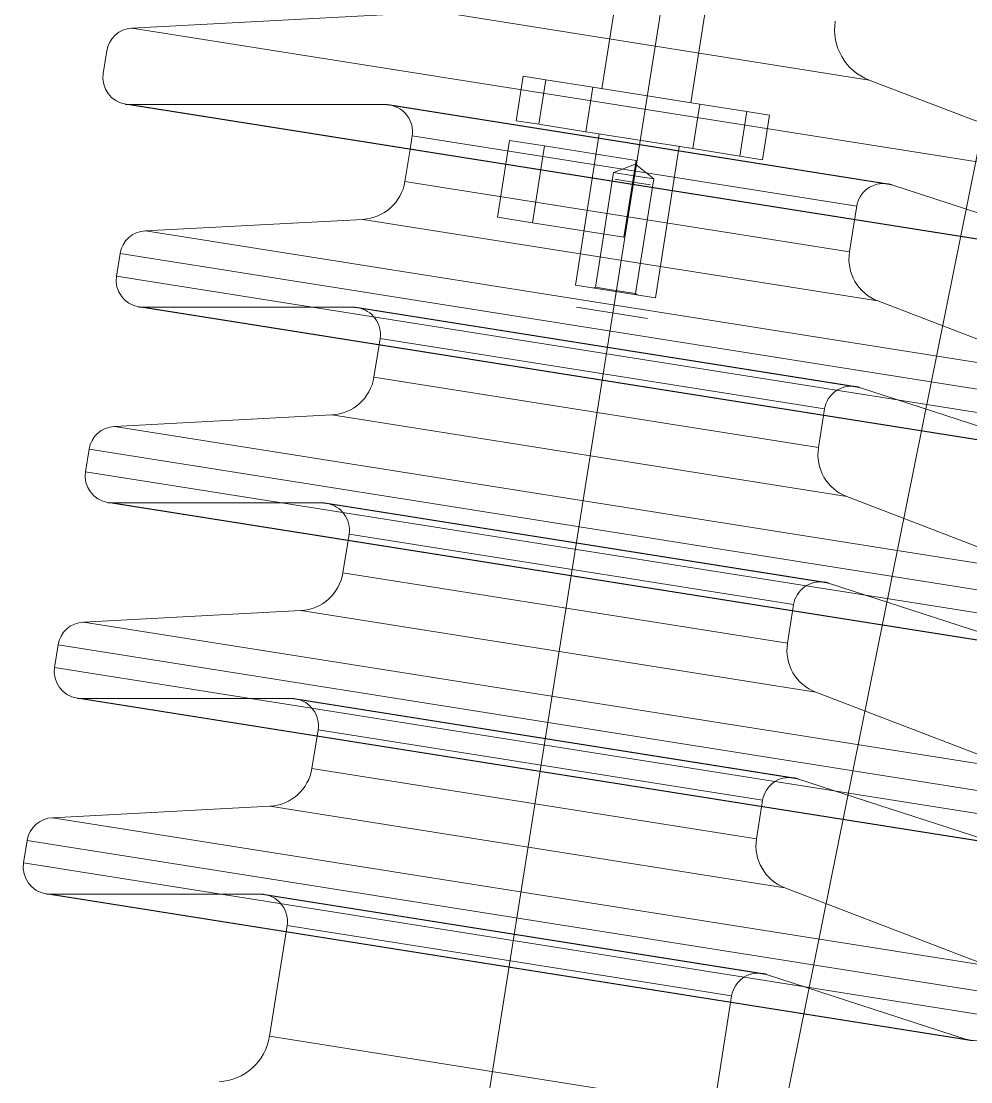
# Model space of a CAD drawing. Header units: millimetres. Extents: x 89051 to 218395, y -330386 to -125649.
# Drawn here: x 91670.5 to 91776, y -126715 to -126597.2 of the extents above; entities that cross this region are included whole.
import ezdxf

# ---------------------------------------------------------------- set-up
doc = ezdxf.new("R2010")
doc.units = ezdxf.units.MM
doc.header["$LTSCALE"] = 13
for name, pattern in [('ACAD_ISO04W100', [30, 24, -3, 0, -3]), ('CENTER', [50.8, 31.75, -6.35, 6.35, -6.35]), ('HIDDEN', [9.525, 6.35, -3.175])]:
    doc.linetypes.add(name, pattern=pattern)
doc.layers.get('0').update_dxf_attribs({"color": 1, "linetype": 'CENTER'})
doc.layers.add('标注、文本', color=3, linetype='Continuous', lineweight=25)
doc.layers.add('铁心', color=3, linetype='Continuous', lineweight=0)

# ---------------------------------------------------------------- blocks, each defined once
blk = doc.blocks.new('125506')
at = {"color": 7, "linetype": 'HIDDEN', "lineweight": 0}
for p, q in [((72064.777, -123533.099), (72065.82, -123539.684)), ((72059.236, -123540.727), (72058.193, -123534.142)), ((72066.481, -123539.579), (72069.977, -123539.025)), ((72069.977, -123539.025), (72071.647, -123538.761)), ((72069.977, -123539.025), (72070.498, -123542.318)), ((72071.647, -123538.761), (72072.169, -123542.053)), ((72058.574, -123540.831), (72066.481, -123539.579)), ((72066.481, -123539.579), (72067.003, -123542.871)), ((72026.343, -123552.655), (72100.789, -123540.864)), ((72044.356, -123546.802), (72081.848, -123540.864)), ((72044.662, -123546.728), (72081.535, -123540.888)), ((72053.408, -123541.65), (72055.079, -123541.385)), ((72055.079, -123541.385), (72058.574, -123540.831)), ((72055.079, -123541.385), (72055.6, -123544.677)), ((72058.574, -123540.831), (72059.096, -123544.124)), ((72081.848, -123540.864), (72100.789, -123540.864)), ((72053.93, -123544.942), (72053.408, -123541.65)), ((72067.003, -123542.871), (72070.498, -123542.318)), ((72070.498, -123542.318), (72072.169, -123542.053)), ((72059.096, -123544.124), (72067.003, -123542.871)), ((72066.012, -123543.028), (72067.785, -123554.222)), ((72079.873, -123543.176), (72046.95, -123548.391)), ((72063.286, -123544.992), (72070.069, -123543.918)), ((72070.069, -123543.918), (72072.655, -123543.508)), ((72070.069, -123543.918), (72070.97, -123549.607)), ((72072.655, -123543.508), (72073.556, -123549.197)), ((72079.873, -123543.176), (72080.031, -123544.176)), ((72053.93, -123544.942), (72055.6, -123544.677)), ((72055.6, -123544.677), (72059.096, -123544.124)), ((72061.859, -123555.161), (72060.086, -123543.967)), ((72061.985, -123546.366), (72063.331, -123545.276)), ((72063.286, -123544.992), (72064.187, -123550.681)), ((72063.331, -123545.276), (72064.948, -123545.897)), ((72061.985, -123546.366), (72063.466, -123546.131)), ((72063.466, -123546.131), (72064.948, -123545.897)), ((72064.948, -123545.897), (72066.292, -123554.381)), ((72026.343, -123552.655), (72044.356, -123546.802)), ((72063.329, -123554.85), (72061.985, -123546.366)), ((72062.223, -123546.803), (72063.201, -123546.648)), ((72063.201, -123546.648), (72064.857, -123546.386)), ((72047.108, -123549.391), (72046.95, -123548.391)), ((72073.556, -123549.197), (72070.97, -123549.607)), ((72070.97, -123549.607), (72064.187, -123550.681)), ((72061.859, -123555.161), (72067.785, -123554.222)), ((72063.209, -123554.947), (72063.329, -123554.85)), ((72063.329, -123554.85), (72064.81, -123554.615)), ((72064.81, -123554.615), (72066.292, -123554.381)), ((72066.292, -123554.381), (72066.435, -123554.436)), ((72031.929, -123566.619), (72099.791, -123555.871)), ((72046.733, -123561.809), (72084.225, -123555.871)), ((72047.039, -123561.736), (72083.912, -123555.896)), ((72062.439, -123556.691), (72067.707, -123555.856)), ((72084.225, -123555.871), (72099.791, -123555.871)), ((72082.25, -123558.184), (72049.327, -123563.398)), ((72082.25, -123558.184), (72082.326, -123558.662)), ((72031.929, -123566.619), (72046.733, -123561.809)), ((72049.403, -123563.877), (72049.327, -123563.398)), ((72034.224, -123581.105), (72102.085, -123570.357)), ((72049.028, -123576.295), (72086.52, -123570.357)), ((72049.333, -123576.222), (72086.207, -123570.382)), ((72086.52, -123570.357), (72102.085, -123570.357)), ((72084.544, -123572.67), (72051.621, -123577.885)), ((72084.544, -123572.67), (72084.62, -123573.148)), ((72034.224, -123581.105), (72049.028, -123576.295)), ((72051.697, -123578.363), (72051.621, -123577.885)), ((72036.518, -123595.592), (72104.38, -123584.843)), ((72051.322, -123590.781), (72088.814, -123584.843)), ((72051.627, -123590.708), (72088.501, -123584.868)), ((72088.814, -123584.843), (72104.38, -123584.843)), ((72086.839, -123587.156), (72053.916, -123592.371)), ((72086.839, -123587.156), (72086.914, -123587.634)), ((72036.518, -123595.592), (72051.322, -123590.781)), ((72053.991, -123592.849), (72053.916, -123592.371)), ((72038.812, -123610.078), (72106.674, -123599.329)), ((72053.617, -123605.267), (72091.108, -123599.329)), ((72053.922, -123605.194), (72090.795, -123599.354)), ((72091.108, -123599.329), (72106.674, -123599.329)), ((72089.133, -123601.642), (72056.21, -123606.857)), ((72089.133, -123601.642), (72089.209, -123602.121)), ((72038.812, -123610.078), (72053.617, -123605.267)), ((72056.286, -123607.335), (72056.21, -123606.857))]:
    blk.add_line(p, q, dxfattribs=at)
at = {"color": 8, "linetype": 'Continuous', "lineweight": 15}
for p, q in [((72077.868, -123534.002), (72046.022, -123539.046)), ((72100.629, -123535.195), (72024.743, -123547.214)), ((72080.407, -123546.551), (72047.484, -123551.766)), ((72083.525, -123549.359), (72045.387, -123555.399)), ((72099.631, -123550.203), (72030.33, -123561.179)), ((72101.502, -123551.887), (72029.071, -123563.359)), ((72101.766, -123553.558), (72029.336, -123565.03)), ((72082.702, -123561.037), (72049.779, -123566.252)), ((72085.82, -123563.845), (72047.681, -123569.885)), ((72101.925, -123564.689), (72032.624, -123575.665)), ((72103.796, -123566.373), (72031.366, -123577.845)), ((72104.061, -123568.044), (72031.63, -123579.516)), ((72084.996, -123575.523), (72052.073, -123580.738)), ((72088.114, -123578.331), (72049.975, -123584.371)), ((72104.22, -123579.175), (72034.919, -123590.151)), ((72106.09, -123580.859), (72033.66, -123592.331)), ((72106.355, -123582.53), (72033.925, -123594.002)), ((72087.29, -123590.009), (72054.367, -123595.224)), ((72090.408, -123592.817), (72052.27, -123598.857)), ((72106.514, -123593.661), (72037.213, -123604.637)), ((72108.385, -123595.345), (72035.954, -123606.817)), ((72108.65, -123597.016), (72036.219, -123608.488)), ((72090.432, -123609.847), (72057.509, -123615.062))]:
    blk.add_line(p, q, dxfattribs=at)
at = {"color": 7, "linetype": 'Continuous', "lineweight": 15}
for p, q in [((72077.868, -123534.002), (72100.629, -123535.195)), ((72102.75, -123538.56), (72102.492, -123536.887)), ((72024.743, -123547.214), (72046.022, -123539.046)), ((72101.102, -123540.839), (72026.038, -123552.728)), ((72080.031, -123544.176), (72080.407, -123546.551)), ((72047.484, -123551.766), (72047.108, -123549.391)), ((72083.525, -123549.359), (72099.631, -123550.203)), ((72101.502, -123551.887), (72101.766, -123553.558)), ((72030.33, -123561.179), (72045.387, -123555.399)), ((72100.104, -123555.846), (72031.624, -123566.693)), ((72082.326, -123558.662), (72082.702, -123561.037)), ((72049.779, -123566.252), (72049.403, -123563.877)), ((72085.82, -123563.845), (72101.925, -123564.689)), ((72103.796, -123566.373), (72104.061, -123568.044)), ((72032.624, -123575.665), (72047.681, -123569.885)), ((72102.398, -123570.333), (72033.919, -123581.179)), ((72084.62, -123573.148), (72084.996, -123575.523)), ((72052.073, -123580.738), (72051.697, -123578.363)), ((72088.114, -123578.331), (72104.22, -123579.175)), ((72106.09, -123580.859), (72106.355, -123582.53)), ((72034.919, -123590.151), (72049.975, -123584.371)), ((72104.693, -123584.819), (72036.213, -123595.665)), ((72086.914, -123587.634), (72087.29, -123590.009)), ((72054.367, -123595.224), (72053.991, -123592.849)), ((72090.408, -123592.817), (72106.514, -123593.661)), ((72108.385, -123595.345), (72108.65, -123597.016)), ((72037.213, -123604.637), (72052.27, -123598.857)), ((72106.987, -123599.305), (72038.507, -123610.151)), ((72089.209, -123602.121), (72090.432, -123609.847)), ((72057.509, -123615.062), (72056.286, -123607.335))]:
    blk.add_line(p, q, dxfattribs=at)
for centre, radius, start, end in [((72044.588, -123535.312), 4, 291, 9), ((72100.516, -123537.192), 2, 8.75634, 86.75634), ((72100.773, -123538.864), 2, 278.75634, 8.75634), ((72083.7, -123546.03), 3.333, 189, 267), ((72099.526, -123552.2), 2, 9, 87), ((72044.192, -123552.287), 3.333, 291, 9), ((72099.791, -123553.871), 2, 279, 9), ((72085.994, -123560.516), 3.333, 189, 267), ((72101.821, -123566.686), 2, 9, 87), ((72046.486, -123566.773), 3.333, 291, 9), ((72102.085, -123568.357), 2, 279, 9), ((72088.288, -123575.002), 3.333, 189, 267), ((72104.115, -123581.172), 2, 9, 87), ((72048.781, -123581.259), 3.333, 291, 9), ((72104.38, -123582.843), 2, 279, 9), ((72090.583, -123589.488), 3.333, 189, 267), ((72106.409, -123595.658), 2, 9, 87), ((72051.075, -123595.745), 3.333, 291, 9), ((72106.674, -123597.329), 2, 279, 9), ((72038.194, -123608.175), 2, 189, 279), ((72094.383, -123609.221), 4, 189, 267)]:
    blk.add_arc(centre, radius, start, end, dxfattribs=at)
at = {"color": 7, "linetype": 'HIDDEN', "lineweight": 0}
for centre, start, end in [((72081.848, -123542.864), 99, 189), ((72081.848, -123542.864), 90, 99), ((72100.773, -123538.864), 269.75634, 278.75634), ((72100.789, -123538.864), 270, 279), ((72044.974, -123548.704), 99, 108), ((72044.974, -123548.704), 9, 99), ((72084.225, -123557.871), 99, 189), ((72084.225, -123557.871), 90, 99), ((72099.791, -123553.871), 270, 279), ((72047.351, -123563.711), 99, 108), ((72047.351, -123563.711), 9, 99), ((72086.52, -123572.357), 99, 189), ((72086.52, -123572.357), 90, 99), ((72102.085, -123568.357), 270, 279), ((72049.646, -123578.197), 99, 108), ((72049.646, -123578.197), 9, 99), ((72088.814, -123586.843), 99, 189), ((72088.814, -123586.843), 90, 99), ((72104.38, -123582.843), 270, 279), ((72051.94, -123592.683), 99, 108), ((72051.94, -123592.683), 9, 99), ((72091.108, -123601.329), 99, 189), ((72091.108, -123601.329), 90, 99), ((72106.674, -123597.329), 270, 279), ((72054.235, -123607.17), 9, 99), ((72054.235, -123607.17), 99, 108), ((72038.194, -123608.175), 279, 288)]:
    blk.add_arc(centre, 2, start, end, dxfattribs=at)
at = {"layer": '标注、文本', "color": 1, "linetype": 'ACAD_ISO04W100', "lineweight": 15}
blk.add_line((72088.908, -123706.762), (72056.329, -123501.572), dxfattribs=at)

msp = doc.modelspace()

# ---------------------------------------------------------------- linework, layer by layer
at = {"layer": '铁心'}
msp.add_lwpolyline([(91706.4, -126960.37), (91846.83, -126264.47), (91846.83, -126264.47)], dxfattribs=at)

# ---------------------------------------------------------------- block references
at = {"layer": '标注、文本', "xscale": -1.5, "yscale": 1.5, "zscale": 1.5}
msp.add_blockref('125506', (199833.72, 58704.81), dxfattribs=at)

doc.saveas('drawing.dxf')
